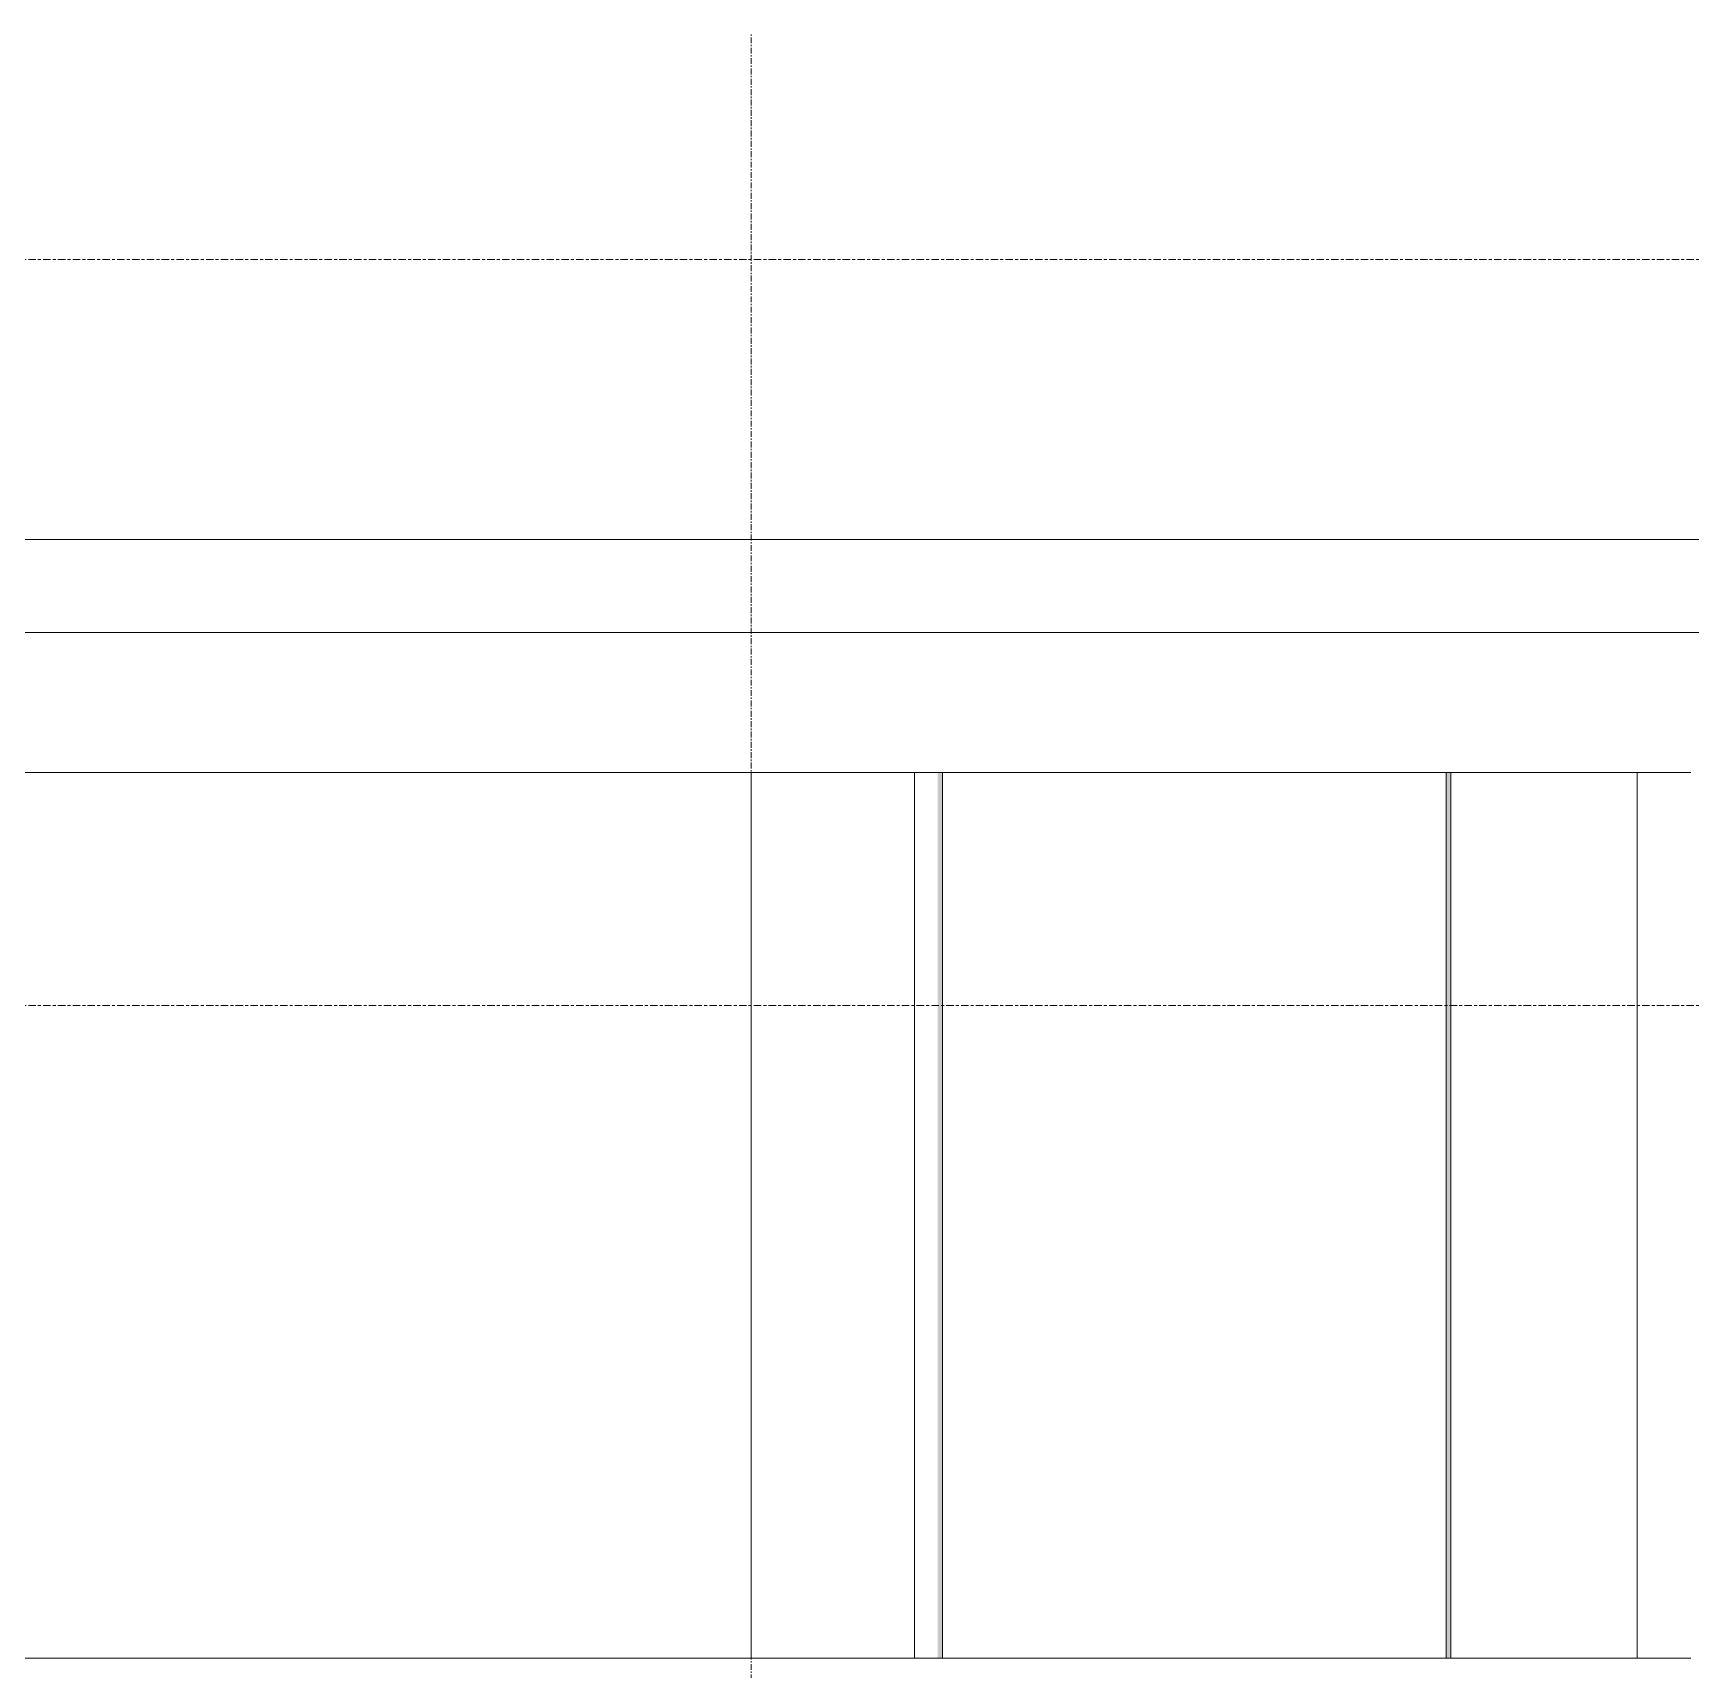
# Model space of a CAD drawing. Header units: millimetres. Extents: x 26124 to 258712, y -8723 to 35400.
# Drawn here: x 225247 to 228803, y 30775 to 34286 of the extents above; entities that cross this region are included whole.
import ezdxf

# ---------------------------------------------------------------- set-up
doc = ezdxf.new("R2010")
doc.units = ezdxf.units.MM
doc.linetypes.add('Centre', pattern=[31.75, 6.35, -4.7625, 15.875, -4.7625])
doc.linetypes.add('Grid Line', pattern=[22.225, 12.7, -3.175, 3.175, -3.175])
for name, color, linetype, lineweight in [('0-2', 50, 'Continuous', 5), ('A-FLOR-2', 7, 'Continuous', 9), ('A-FLOR-LEVL-2', 51, 'Centre', 9), ('A-WALL', 113, 'Continuous', 9), ('A-WALL-PATT-3', 111, 'Continuous', 5), ('S-BEAM-3', 7, 'Continuous', 9), ('S-COLS-1', 7, 'Continuous', 9), ('S-GRID-1', 1, 'Grid Line', 9)]:
    doc.layers.add(name, color=color, linetype=linetype, lineweight=lineweight)

# ---------------------------------------------------------------- blocks, each defined once
blk = doc.blocks.new('NCV_TKTC_KET CAU_rvt-2-TKCS_MẶT CẮT 4')
at = {"layer": 'A-FLOR-2'}
for p, q in [((48052.7, 33200), (112852.6, 33200)), ((112852.6, 33000), (48052.7, 33000))]:
    blk.add_line(p, q, dxfattribs=at)
at = {"layer": 'S-BEAM-3'}
blk.add_line((107967.6, 32700), (100137.6, 32700), dxfattribs=at)
at = {"layer": 'S-COLS-1'}
for p, q in [((105952.6, 30800), (105952.6, 32700)), ((106302.6, 30800), (106302.6, 32700)), ((107452.6, 30800), (107452.6, 32700)), ((107852.6, 30800), (107852.6, 32700))]:
    blk.add_line(p, q, dxfattribs=at)

msp = doc.modelspace()

# ---------------------------------------------------------------- hatches: boundary and pattern name
at = {"layer": 'A-WALL-PATT-3'}
for points in [[(227197.5, 30800), (227197.5, 32700), (227187.5, 32700), (227187.5, 30800)], [(228287.5, 30800), (228287.5, 32700), (228277.5, 32700), (228277.5, 30800)]]:
    msp.add_hatch(color=256, dxfattribs=at).paths.add_polyline_path(points)

# ---------------------------------------------------------------- linework, layer by layer
at = {"layer": 'A-FLOR-LEVL-2'}
for p, q in [((147057.6, 33800), (254987.5, 33800)), ((147057.6, 32200), (254987.5, 32200))]:
    msp.add_line(p, q, dxfattribs=at)
at = {"layer": 'A-WALL'}
for p, q in [((227197.5, 32700), (227197.5, 30800)), ((228277.5, 32700), (228277.5, 30800)), ((228802.5, 30800), (220972.5, 30800))]:
    msp.add_line(p, q, dxfattribs=at)
at = {"layer": 'S-GRID-1'}
msp.add_line((226787.5, 30285.9), (226787.5, 34285.9), dxfattribs=at)

# ---------------------------------------------------------------- block references
at = {"layer": '0-2'}
msp.add_blockref('NCV_TKTC_KET CAU_rvt-2-TKCS_MẶT CẮT 4', (120834.9, 0), dxfattribs=at)

doc.saveas('drawing.dxf')
